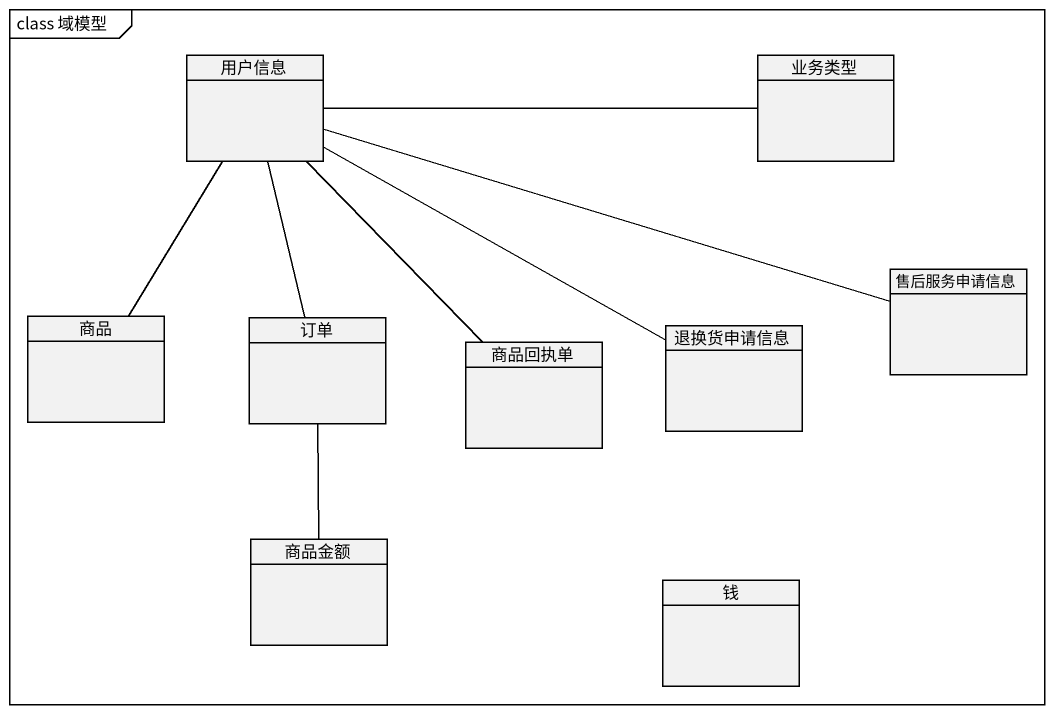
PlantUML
@startuml
mainframe class 域模型
hide circle
hide empty members
class 用户信息
class 业务类型
class 商品
class 订单
class 退换货申请信息
class 售后服务申请信息
class 商品回执单
class 商品金额
class 钱
用户信息 -right- 业务类型
用户信息 -- 商品
用户信息 -- 订单
用户信息 -right- 退换货申请信息
用户信息 -right- 售后服务申请信息
用户信息 -- 商品回执单
订单 -- 商品金额
@enduml
